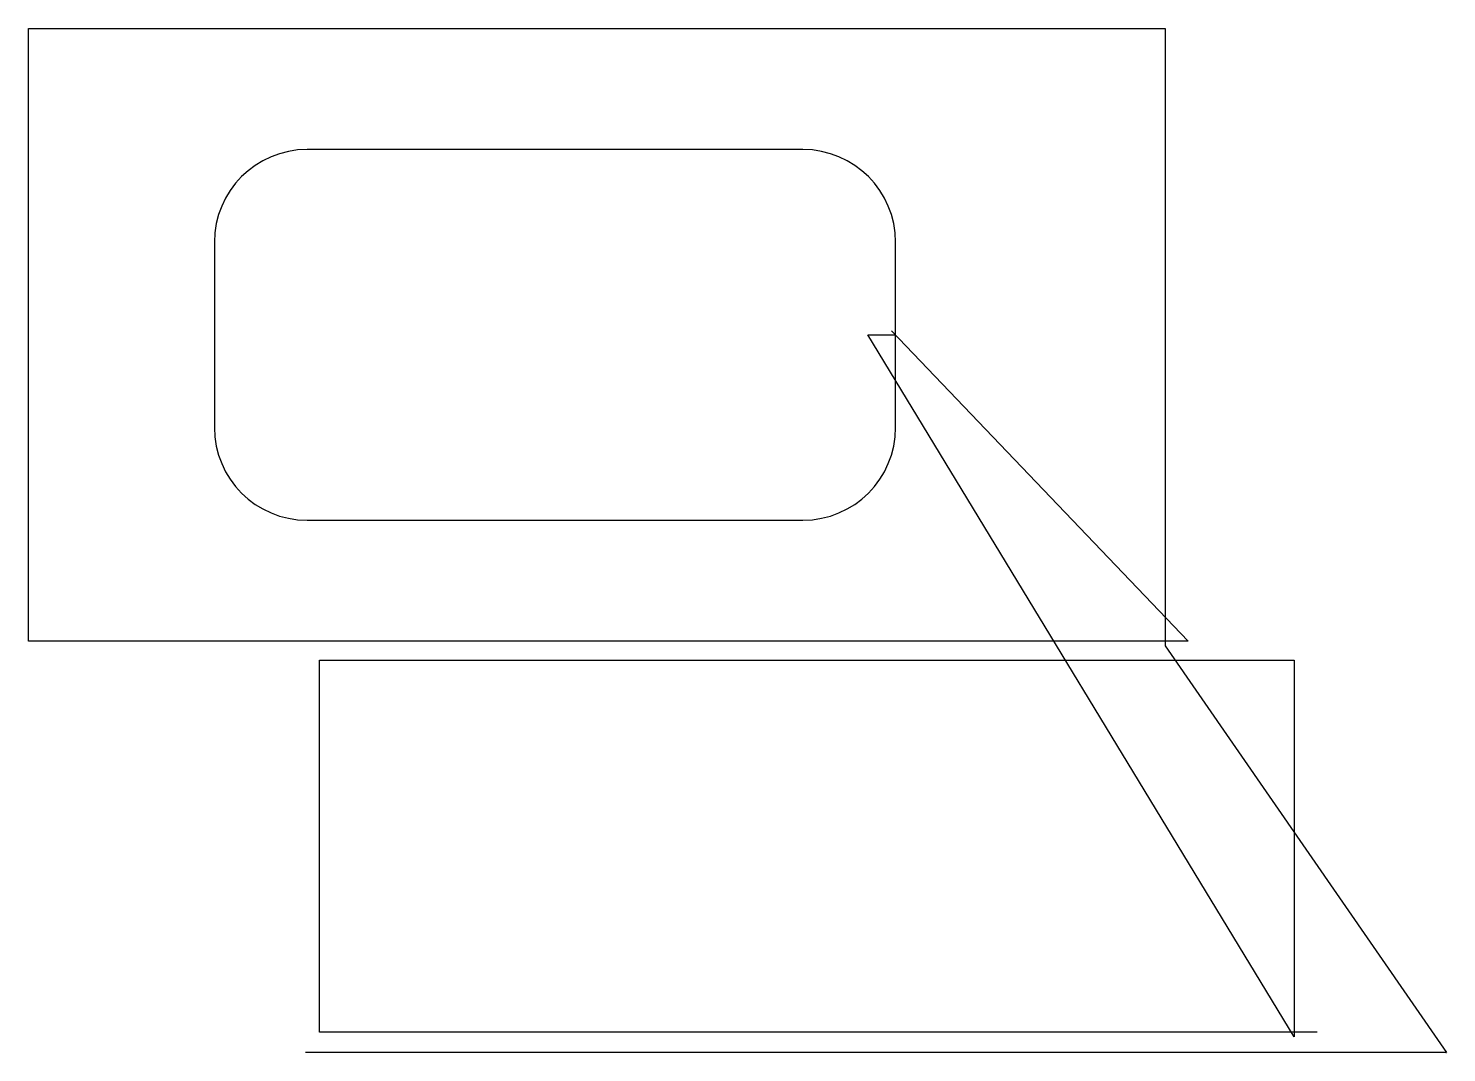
# Model space of a CAD drawing. Header units: metres. Extents: x 336 to 1866, y 1377 to 2483.
import ezdxf

# ---------------------------------------------------------------- set-up
doc = ezdxf.new("R2010")
doc.units = ezdxf.units.M

msp = doc.modelspace()

# ---------------------------------------------------------------- linework, layer by layer
at = {"layer": 'TOOL_0'}
for p, q in [((335.521, 1821.207), (335.521, 2482.707)), ((335.521, 2482.707), (1562.021, 2482.707)), ((1562.021, 2482.707), (1562.021, 1821.207)), ((1171.272, 2351.957), (636.271, 2351.957)), ((536.271, 2251.957), (536.271, 2051.957)), ((1271.271, 2151.957), (1271.271, 2251.957)), ((1701.217, 1394.421), (1241.271, 2151.957)), ((1241.271, 2151.957), (1271.271, 2151.957)), ((1271.271, 2151.957), (1267.028, 2156.2)), ((1267.028, 2156.2), (1587.021, 1821.207)), ((1271.271, 2051.956), (1271.271, 2151.957)), ((636.271, 1951.957), (1171.271, 1951.957)), ((1562.021, 1821.207), (335.521, 1821.207)), ((1587.021, 1821.207), (1562.021, 1821.207)), ((1562.021, 1821.207), (1562.021, 1816.207)), ((1562.021, 1816.207), (1865.899, 1377.335)), ((649.717, 1399.421), (649.717, 1800.921)), ((649.717, 1800.921), (1701.217, 1800.921)), ((1701.217, 1800.921), (1701.217, 1399.421)), ((1701.217, 1399.421), (649.717, 1399.421)), ((1726.217, 1399.421), (1701.217, 1399.421)), ((1701.217, 1399.421), (1701.217, 1394.421)), ((635.593, 1377.335), (634.593, 1377.335)), ((1864.899, 1377.335), (635.593, 1377.335)), ((1865.899, 1377.335), (1864.899, 1377.335)), ((1864.899, 1377.335), (1865.899, 1377.335)), ((1865.899, 1377.335), (1864.899, 1377.335))]:
    msp.add_line(p, q, dxfattribs=at)
for centre, start, end in [((636.271, 2251.957), 90, 180), ((1171.271, 2251.957), 0, 89.999427), ((636.271, 2051.957), 180, 270), ((1171.271, 2051.957), 270, 359.999427)]:
    msp.add_arc(centre, 100, start, end, dxfattribs=at)

doc.saveas('drawing.dxf')
